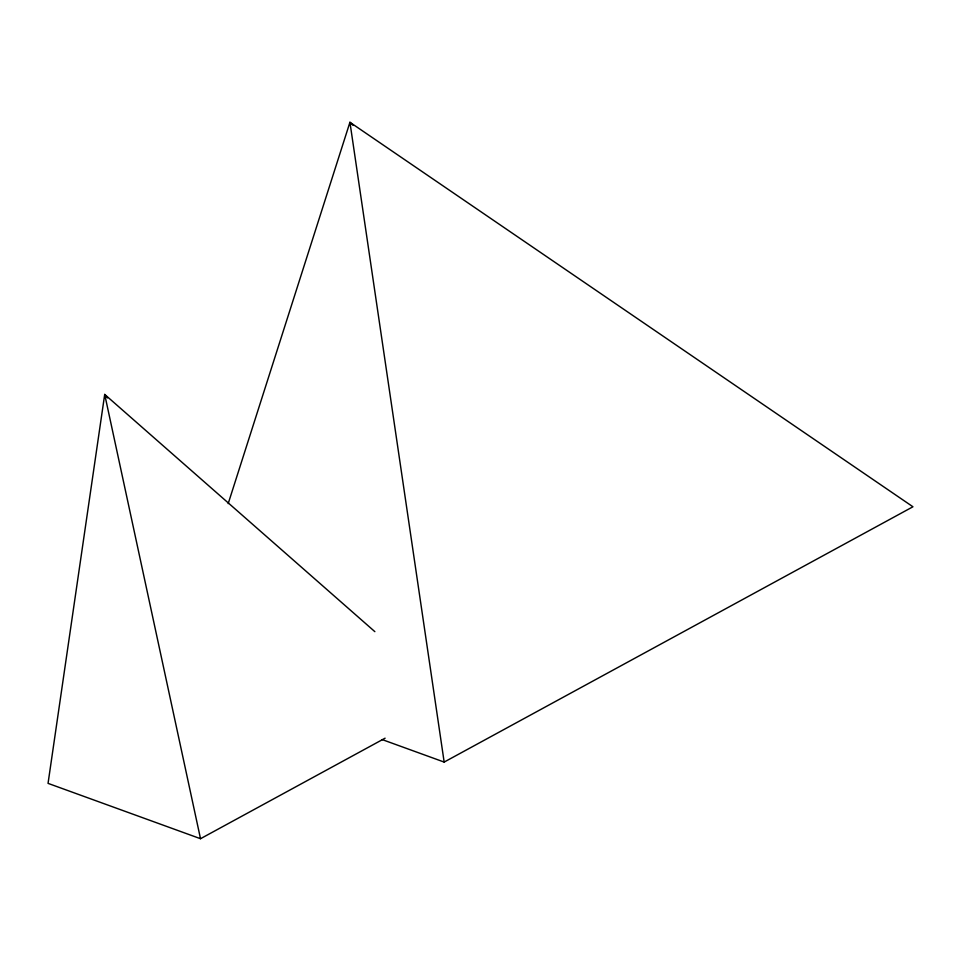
<?xml version="1.0" encoding="UTF-8"?>
<svg xmlns="http://www.w3.org/2000/svg" width="961" height="961" viewBox="0 0 961 961"><rect width="100%" height="100%" fill="white"/><g stroke="black" fill="none" stroke-linecap="round" stroke-linejoin="round"><path stroke-width="1.44" d="M228.201 503.612L349.936 122.287L912.95 506.771L444.162 762.073L382.214 739.598M374.862 631.653L104.701 394.418L48.05 783.371L200.513 838.713L385.109 738.18M353.155 125.423L349.936 122.287L444.162 762.073M107.464 397.95L104.701 394.418L200.513 838.713"/></g></svg>
